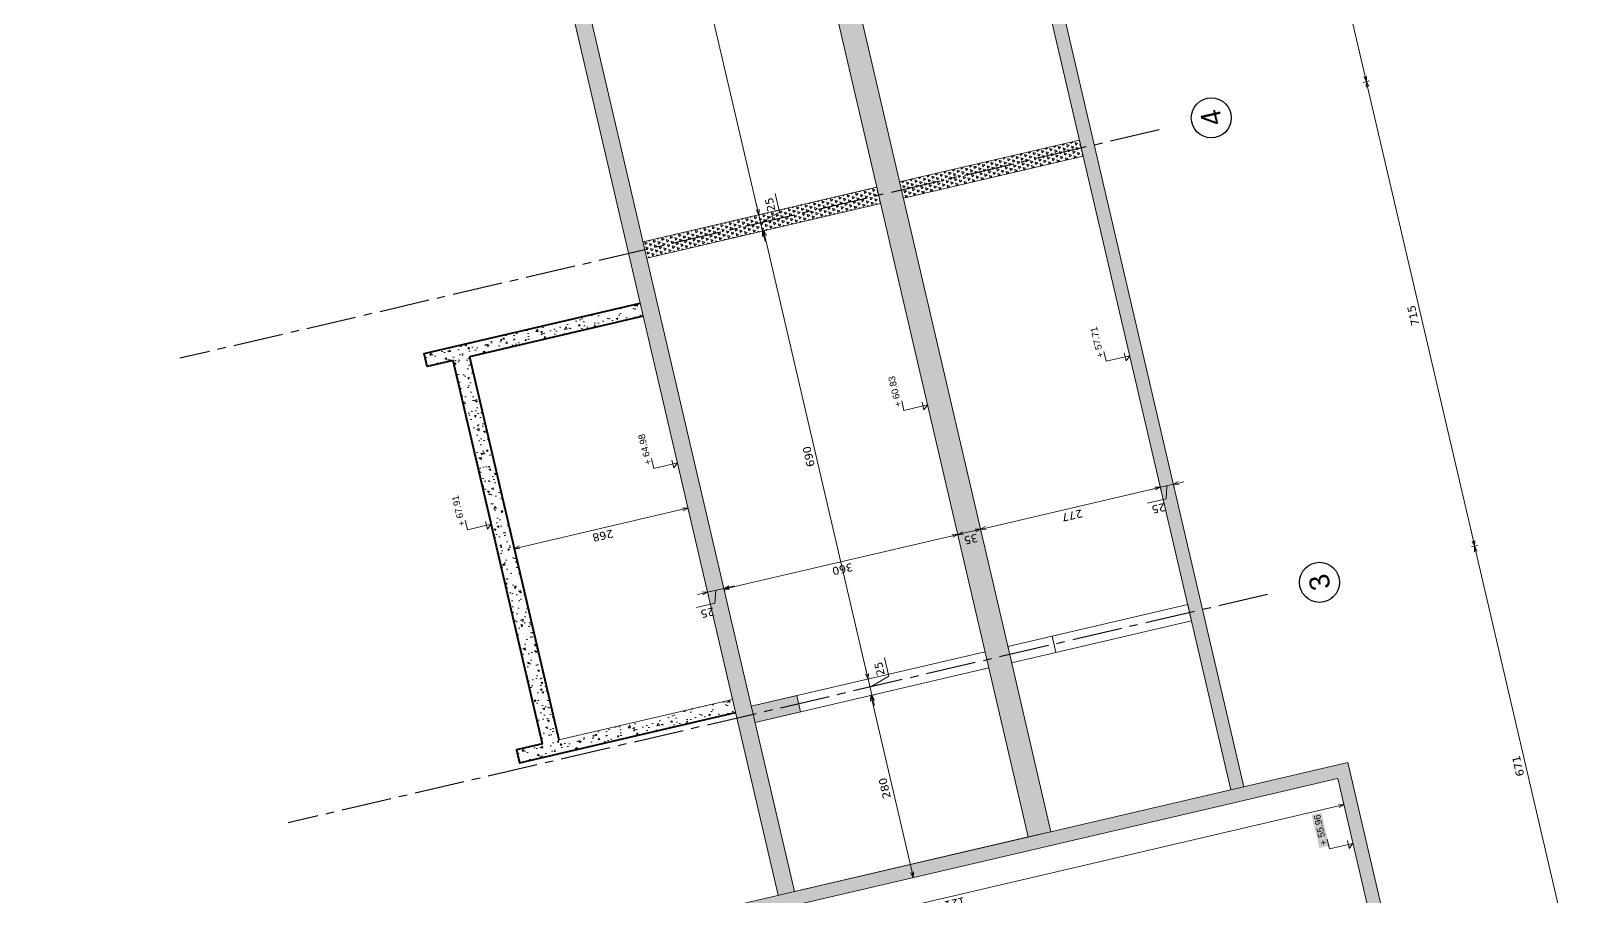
# Model space of a CAD drawing. Header units: metres. Extents: x -49 to 867749, y -579737 to 170817.
# Drawn here: x 596159.33 to 596182.56, y 139794.8 to 139807.76 of the extents above; entities that cross this region are included whole.
import ezdxf
from ezdxf.enums import TextEntityAlignment as Align

# ---------------------------------------------------------------- set-up
doc = ezdxf.new("R2010")
doc.units = ezdxf.units.M
doc.header["$MEASUREMENT"] = 0
doc.header["$PDMODE"] = 3
doc.header["$PDSIZE"] = 0.1
doc.linetypes.add('AXES2', pattern=[1.125, 0.75, -0.125, 0.125, -0.125])
doc.layers.add('00-AXE-0.00', color=14, linetype='AXES2')
for name, color, linetype, lineweight in [('01-BETON-0.40', 4, 'Continuous', 40), ('ACSP - Bois', 47, 'Continuous', 18), ('ACSP - Béton', 252, 'Continuous', 18), ('ACSP - Cotes', 7, 'Continuous', 18), ('ACSP - Longrines', 7, 'Continuous', 18)]:
    doc.layers.add(name, color=color, linetype=linetype, lineweight=lineweight)
doc.styles.add('ARIAL', font='arial.ttf')
doc.styles.add('COT', font='verdana.ttf')
doc.styles.get("Standard").update_dxf_attribs({"font": 'arial.ttf'})
doc.dimstyles.new('COT50', dxfattribs={"dimtxt": 0.12, "dimasz": 0.08, "dimexe": 0.05, "dimexo": 0, "dimgap": 0.05, "dimtad": 1, "dimdec": 0, "dimlfac": 100, "dimzin": 0, "dimdsep": 46, "dimtxsty": 'COT', "dimblk": 'OPEN30', "dimcen": 0.04, "dimdle": 0.05, "dimclrd": 256, "dimclre": 256, "dimclrt": 6, "dimadec": 0, "dimazin": 0, "dimtm": 1e-09, "dimtfac": 1, "dimtdec": 0, "dimtmove": 1, "dimatfit": 0, "dimldrblk": 'OPEN30', "dimfxl": 0.05, "dimfxlon": 1, "dimtolj": 1, "dimtzin": 0, "dimlwd": -1, "dimlwe": -1, "dimarcsym": 0})
pattern_1 = [(153.12127, (596256.2117, 139612.8539), (-0.0406854, 0.28511173), [0.03, -0.33]), (98.12127, (596256.2117, 139612.8539), (-0.28042215, -0.12235443), [0.024, -0.264]), (203.57267, (596256.20832, 139612.87766), (-0.32110742, 0.16275755), [0.02549608, -0.28045684]), (149.30547, (596256.1338, 139612.83574), (-0.03243194, 0.4307809), [0.045, -0.495]), (199.75687, (596256.1311, 139612.87164), (-0.4643463, 0.2756492), [0.0382441, -0.4206852]), (94.30547, (596256.1338, 139612.83574), (-0.46434655, 0.27564884), [0.036, -0.396]), (124.12127, (596256.1442, 139612.87924), (0.10264065, 0.26908901), [0.03, -0.33]), (69.12127, (596256.1442, 139612.87924), (-0.30458135, 0.02893776), [0.024, -0.264]), (174.57267, (596256.15275, 139612.90166), (-0.20194046, 0.29802693), [0.02549608, -0.28045684]), (140.62127, (596256.21171, 139612.8539), (-0.13078521, -0.025491522), [0, -0.2608, 0, -0.268, 0, -0.265]), (110.62127, (596256.21171, 139612.8539), (-0.177533794, 0.06666589), [0, -0.1528, 0, -0.2548, 0, -0.101]), (70.62127, (596256.23196, 139612.76703), (-0.039687424, 0.210002207), [0, -0.1, 0, -0.312, 0, -0.414]), (60.62127, (596256.24104, 139612.72808), (-0.09195287, 0.21809403), [0, -0.13, 0, -0.2072, 0, -0.294])]

# ---------------------------------------------------------------- blocks, each defined once
blk = doc.blocks.new('_Open30')
at = {"color": 0, "linetype": 'ByBlock', "lineweight": -2}
for p, q in [((-1, 0.27), (0, 0)), ((0, 0), (-1, -0.27)), ((0, 0), (-1, 0))]:
    blk.add_line(p, q, dxfattribs=at)
blk = doc.blocks.new('*D892')
at = {"layer": 'ACSP - Cotes', "transparency": 16777216}
for p, q in [((596180.929, 139800.03), (596181.026, 139800.053)), ((596182.484, 139793.58), (596180.996, 139799.963)), ((596182.55, 139793.514), (596182.453, 139793.491))]:
    blk.add_line(p, q, dxfattribs=at)
at = {"layer": 'Defpoints', "color": 0, "transparency": 16777216}
for p in [(596180.978, 139800.041), (596176.385, 139798.971), (596182.558, 139793.515)]:
    blk.add_point(p, dxfattribs=at)
at = {"layer": 'ACSP - Cotes', "transparency": 16777216, "xscale": 0.08, "yscale": 0.08, "zscale": 0.08}
for p, rotation in [((596180.978, 139800.041), 103.1212703973986), ((596182.502, 139793.502), 283.1212703973986)]:
    blk.add_blockref('_Open30', p, dxfattribs=dict(at, rotation=rotation))
at = {"layer": 'ACSP - Cotes', "color": 6, "transparency": 16777216, "insert": (596181.63, 139796.746), "char_height": 0.12, "attachment_point": 5, "rotation": 103.1213, "style": 'COT'}
blk.add_mtext('\\A1;671', dxfattribs=at)
blk = doc.blocks.new('*D893')
at = {"layer": 'ACSP - Cotes', "transparency": 16777216}
for p, q in [((596179.306, 139806.993), (596179.403, 139807.016)), ((596180.959, 139800.119), (596179.373, 139806.927)), ((596180.929, 139800.03), (596181.026, 139800.053))]:
    blk.add_line(p, q, dxfattribs=at)
at = {"layer": 'Defpoints', "color": 0, "transparency": 16777216}
for p in [(596179.354, 139807.005), (596174.762, 139805.934), (596176.385, 139798.971)]:
    blk.add_point(p, dxfattribs=at)
at = {"layer": 'ACSP - Cotes', "transparency": 16777216, "xscale": 0.08, "yscale": 0.08, "zscale": 0.08}
for p, rotation in [((596179.354, 139807.005), 103.1212703973986), ((596180.978, 139800.041), 283.1212703973986)]:
    blk.add_blockref('_Open30', p, dxfattribs=dict(at, rotation=rotation))
at = {"layer": 'ACSP - Cotes', "color": 6, "transparency": 16777216, "insert": (596180.057, 139803.498), "char_height": 0.12, "attachment_point": 5, "rotation": 103.1213, "style": 'COT'}
blk.add_mtext('\\A1;715', dxfattribs=at)
blk = doc.blocks.new('*D894')
at = {"layer": 'ACSP - Cotes', "transparency": 16777216}
for p, q in [((596178.097, 139812.179), (596178.194, 139812.202)), ((596179.336, 139807.083), (596178.164, 139812.113)), ((596179.306, 139806.993), (596179.403, 139807.016))]:
    blk.add_line(p, q, dxfattribs=at)
at = {"layer": 'Defpoints', "color": 0, "transparency": 16777216}
for p in [(596178.146, 139812.191), (596173.553, 139811.12), (596174.762, 139805.934)]:
    blk.add_point(p, dxfattribs=at)
at = {"layer": 'ACSP - Cotes', "transparency": 16777216, "xscale": 0.08, "yscale": 0.08, "zscale": 0.08}
for p, rotation in [((596178.146, 139812.191), 103.1212703973986), ((596179.354, 139807.005), 283.1212703973986)]:
    blk.add_blockref('_Open30', p, dxfattribs=dict(at, rotation=rotation))
at = {"layer": 'ACSP - Cotes', "color": 6, "transparency": 16777216, "insert": (596178.64, 139809.572), "char_height": 0.12, "attachment_point": 5, "rotation": 103.1213, "style": 'COT'}
blk.add_mtext('\\A1;532', dxfattribs=at)
blk = doc.blocks.new('*D910')
at = {"layer": 'ACSP - Cotes', "transparency": 16777216}
for p, q in [((596171.923, 139797.802), (596171.972, 139797.814)), ((596172.541, 139795.152), (596171.941, 139797.725)), ((596172.559, 139795.074), (596172.608, 139795.086))]:
    blk.add_line(p, q, dxfattribs=at)
at = {"layer": 'Defpoints', "color": 0, "transparency": 16777216}
for p in [(596171.923, 139797.802), (596171.923, 139797.802), (596172.559, 139795.074)]:
    blk.add_point(p, dxfattribs=at)
at = {"layer": 'ACSP - Cotes', "transparency": 16777216, "xscale": 0.08, "yscale": 0.08, "zscale": 0.08}
for p, rotation in [((596171.923, 139797.802), 103.1212703798635), ((596172.559, 139795.074), 283.1212703798636)]:
    blk.add_blockref('_Open30', p, dxfattribs=dict(at, rotation=rotation))
at = {"layer": 'ACSP - Cotes', "color": 6, "transparency": 16777216, "insert": (596172.131, 139796.413), "char_height": 0.12, "attachment_point": 5, "rotation": 103.1213, "style": 'COT'}
blk.add_mtext('\\A1;280', dxfattribs=at)
blk = doc.blocks.new('*D911')
at = {"layer": 'ACSP - Cotes', "transparency": 16777216}
for p, q in [((596172.195, 139798.09), (596172.13, 139798.368)), ((596171.865, 139798.128), (596171.847, 139798.206)), ((596171.883, 139798.05), (596171.932, 139798.061)), ((596171.94, 139797.806), (596171.883, 139798.05)), ((596171.94, 139797.806), (596171.883, 139798.05)), ((596171.912, 139797.928), (596172.195, 139798.09)), ((596171.94, 139797.806), (596171.989, 139797.818)), ((596171.958, 139797.729), (596171.976, 139797.651))]:
    blk.add_line(p, q, dxfattribs=at)
at = {"layer": 'Defpoints', "color": 0, "transparency": 16777216}
for p in [(596171.883, 139798.05), (596171.883, 139798.05), (596171.94, 139797.806)]:
    blk.add_point(p, dxfattribs=at)
at = {"layer": 'ACSP - Cotes', "transparency": 16777216, "xscale": 0.08, "yscale": 0.08, "zscale": 0.08}
for p, rotation in [((596171.883, 139798.05), 283.1212703798636), ((596171.94, 139797.806), 103.1212703798635)]:
    blk.add_blockref('_Open30', p, dxfattribs=dict(at, rotation=rotation))
at = {"layer": 'ACSP - Cotes', "color": 6, "transparency": 16777216, "insert": (596172.053, 139798.204), "char_height": 0.12, "attachment_point": 5, "rotation": 103.1213, "style": 'COT'}
blk.add_mtext('\\A1;25', dxfattribs=at)
blk = doc.blocks.new('*D912')
at = {"layer": 'ACSP - Cotes', "transparency": 16777216}
for p, q in [((596170.317, 139804.77), (596170.366, 139804.781)), ((596171.865, 139798.128), (596170.335, 139804.692)), ((596171.883, 139798.05), (596171.932, 139798.061))]:
    blk.add_line(p, q, dxfattribs=at)
at = {"layer": 'Defpoints', "color": 0, "transparency": 16777216}
for p in [(596170.317, 139804.77), (596170.317, 139804.77), (596171.883, 139798.05)]:
    blk.add_point(p, dxfattribs=at)
at = {"layer": 'ACSP - Cotes', "transparency": 16777216, "xscale": 0.08, "yscale": 0.08, "zscale": 0.08}
for p, rotation in [((596170.317, 139804.77), 103.1212703798635), ((596171.883, 139798.05), 283.1212703798636)]:
    blk.add_blockref('_Open30', p, dxfattribs=dict(at, rotation=rotation))
at = {"layer": 'ACSP - Cotes', "color": 6, "transparency": 16777216, "insert": (596170.991, 139801.384), "char_height": 0.12, "attachment_point": 5, "rotation": 103.1213, "style": 'COT'}
blk.add_mtext('\\A1;690', dxfattribs=at)
blk = doc.blocks.new('*D913')
at = {"layer": 'ACSP - Cotes', "transparency": 16777216}
for p, q in [((596170.555, 139805.05), (596170.49, 139805.328)), ((596170.225, 139805.087), (596170.207, 139805.165)), ((596170.243, 139805.009), (596170.292, 139805.021)), ((596170.3, 139804.766), (596170.243, 139805.009)), ((596170.3, 139804.766), (596170.243, 139805.009)), ((596170.272, 139804.888), (596170.555, 139805.05)), ((596170.3, 139804.766), (596170.349, 139804.777)), ((596170.318, 139804.688), (596170.336, 139804.61))]:
    blk.add_line(p, q, dxfattribs=at)
at = {"layer": 'Defpoints', "color": 0, "transparency": 16777216}
for p in [(596170.243, 139805.009), (596170.243, 139805.009), (596170.3, 139804.766)]:
    blk.add_point(p, dxfattribs=at)
at = {"layer": 'ACSP - Cotes', "transparency": 16777216, "xscale": 0.08, "yscale": 0.08, "zscale": 0.08}
for p, rotation in [((596170.243, 139805.009), 283.1212703798636), ((596170.3, 139804.766), 103.1212703798635)]:
    blk.add_blockref('_Open30', p, dxfattribs=dict(at, rotation=rotation))
at = {"layer": 'ACSP - Cotes', "color": 6, "transparency": 16777216, "insert": (596170.413, 139805.163), "char_height": 0.12, "attachment_point": 5, "rotation": 103.1213, "style": 'COT'}
blk.add_mtext('\\A1;25', dxfattribs=at)
blk = doc.blocks.new('*D914')
at = {"layer": 'ACSP - Cotes', "transparency": 16777216}
for p, q in [((596168.704, 139811.612), (596168.753, 139811.624)), ((596170.225, 139805.087), (596168.722, 139811.534)), ((596170.243, 139805.009), (596170.292, 139805.021))]:
    blk.add_line(p, q, dxfattribs=at)
at = {"layer": 'Defpoints', "color": 0, "transparency": 16777216}
for p in [(596168.704, 139811.612), (596168.704, 139811.612), (596170.243, 139805.009)]:
    blk.add_point(p, dxfattribs=at)
at = {"layer": 'ACSP - Cotes', "transparency": 16777216, "xscale": 0.08, "yscale": 0.08, "zscale": 0.08}
for p, rotation in [((596168.704, 139811.612), 103.1212703798635), ((596170.243, 139805.009), 283.1212703798636)]:
    blk.add_blockref('_Open30', p, dxfattribs=dict(at, rotation=rotation))
at = {"layer": 'ACSP - Cotes', "color": 6, "transparency": 16777216, "insert": (596169.364, 139808.285), "char_height": 0.12, "attachment_point": 5, "rotation": 103.1213, "style": 'COT'}
blk.add_mtext('\\A1;678', dxfattribs=at)
blk = doc.blocks.new('*D928')
at = {"layer": 'ACSP - Cotes', "transparency": 16777216}
for p, q in [((596167.272, 139793.426), (596178.94, 139796.146)), ((596179.018, 139796.164), (596179.006, 139796.213)), ((596167.195, 139793.408), (596167.183, 139793.457))]:
    blk.add_line(p, q, dxfattribs=at)
at = {"layer": 'Defpoints', "color": 0, "transparency": 16777216}
for p in [(596179.018, 139796.164), (596179.018, 139796.164), (596167.195, 139793.408)]:
    blk.add_point(p, dxfattribs=at)
at = {"layer": 'ACSP - Cotes', "transparency": 16777216, "xscale": 0.08, "yscale": 0.08, "zscale": 0.08}
for p, rotation in [((596179.018, 139796.164), 13.12127037986355), ((596167.195, 139793.408), 193.1212703798636)]:
    blk.add_blockref('_Open30', p, dxfattribs=dict(at, rotation=rotation))
at = {"layer": 'ACSP - Cotes', "color": 6, "transparency": 16777216, "insert": (596173.131, 139794.678), "char_height": 0.12, "attachment_point": 5, "rotation": 193.1213, "style": 'COT'}
blk.add_mtext('\\A1;1214', dxfattribs=at)
blk = doc.blocks.new('*D929')
at = {"layer": 'ACSP - Cotes', "transparency": 16777216}
for p, q in [((596176.46, 139800.969), (596176.265, 139800.924)), ((596176.46, 139800.969), (596176.265, 139800.924)), ((596176.265, 139800.924), (596176.277, 139800.875)), ((596176.363, 139800.947), (596176.35, 139800.751)), ((596176.46, 139800.969), (596176.471, 139800.921)), ((596176.538, 139800.987), (596176.616, 139801.006)), ((596176.35, 139800.751), (596176.073, 139800.686)), ((596176.187, 139800.906), (596176.109, 139800.888))]:
    blk.add_line(p, q, dxfattribs=at)
at = {"layer": 'Defpoints', "color": 0, "transparency": 16777216}
for p in [(596176.265, 139800.924), (596176.265, 139800.924), (596176.46, 139800.969)]:
    blk.add_point(p, dxfattribs=at)
at = {"layer": 'ACSP - Cotes', "transparency": 16777216, "xscale": 0.08, "yscale": 0.08, "zscale": 0.08}
for p, rotation in [((596176.265, 139800.924), 13.12127037986355), ((596176.46, 139800.969), 193.1212703798636)]:
    blk.add_blockref('_Open30', p, dxfattribs=dict(at, rotation=rotation))
at = {"layer": 'ACSP - Cotes', "color": 6, "transparency": 16777216, "insert": (596176.237, 139800.609), "char_height": 0.12, "attachment_point": 5, "rotation": 193.1213, "style": 'COT'}
blk.add_mtext('\\A1;25', dxfattribs=at)
blk = doc.blocks.new('*D930')
at = {"layer": 'ACSP - Cotes', "transparency": 16777216}
for p, q in [((596176.265, 139800.924), (596176.277, 139800.875)), ((596176.187, 139800.906), (596173.645, 139800.313)), ((596173.568, 139800.295), (596173.579, 139800.246))]:
    blk.add_line(p, q, dxfattribs=at)
at = {"layer": 'Defpoints', "color": 0, "transparency": 16777216}
for p in [(596176.265, 139800.924), (596173.568, 139800.295), (596173.568, 139800.295)]:
    blk.add_point(p, dxfattribs=at)
at = {"layer": 'ACSP - Cotes', "transparency": 16777216, "xscale": 0.08, "yscale": 0.08, "zscale": 0.08}
for p, rotation in [((596176.265, 139800.924), 13.12127037986355), ((596173.568, 139800.295), 193.1212703798636)]:
    blk.add_blockref('_Open30', p, dxfattribs=dict(at, rotation=rotation))
at = {"layer": 'ACSP - Cotes', "color": 6, "transparency": 16777216, "insert": (596174.942, 139800.501), "char_height": 0.12, "attachment_point": 5, "rotation": 193.1213, "style": 'COT'}
blk.add_mtext('\\A1;277', dxfattribs=at)
blk = doc.blocks.new('*D931')
at = {"layer": 'ACSP - Cotes', "transparency": 16777216}
for p, q in [((596173.227, 139800.216), (596173.238, 139800.167)), ((596173.49, 139800.277), (596173.305, 139800.234)), ((596173.568, 139800.295), (596173.579, 139800.246))]:
    blk.add_line(p, q, dxfattribs=at)
at = {"layer": 'Defpoints', "color": 0, "transparency": 16777216}
for p in [(596173.227, 139800.216), (596173.227, 139800.216), (596173.568, 139800.295)]:
    blk.add_point(p, dxfattribs=at)
at = {"layer": 'ACSP - Cotes', "transparency": 16777216, "xscale": 0.08, "yscale": 0.08, "zscale": 0.08}
for p, rotation in [((596173.227, 139800.216), 193.1212703798636), ((596173.568, 139800.295), 13.12127037986355)]:
    blk.add_blockref('_Open30', p, dxfattribs=dict(at, rotation=rotation))
at = {"layer": 'ACSP - Cotes', "color": 6, "transparency": 16777216, "insert": (596173.423, 139800.146), "char_height": 0.12, "attachment_point": 5, "rotation": 193.1213, "style": 'COT'}
blk.add_mtext('\\A1;35', dxfattribs=at)
blk = doc.blocks.new('*D932')
at = {"layer": 'ACSP - Cotes', "transparency": 16777216}
for p, q in [((596173.227, 139800.216), (596173.238, 139800.167)), ((596173.149, 139800.197), (596169.799, 139799.417)), ((596169.721, 139799.398), (596169.732, 139799.35))]:
    blk.add_line(p, q, dxfattribs=at)
at = {"layer": 'Defpoints', "color": 0, "transparency": 16777216}
for p in [(596173.227, 139800.216), (596169.721, 139799.398), (596169.721, 139799.398)]:
    blk.add_point(p, dxfattribs=at)
at = {"layer": 'ACSP - Cotes', "transparency": 16777216, "xscale": 0.08, "yscale": 0.08, "zscale": 0.08}
for p, rotation in [((596173.227, 139800.216), 13.12127037986355), ((596169.721, 139799.398), 193.1212703798636)]:
    blk.add_blockref('_Open30', p, dxfattribs=dict(at, rotation=rotation))
at = {"layer": 'ACSP - Cotes', "color": 6, "transparency": 16777216, "insert": (596171.499, 139799.697), "char_height": 0.12, "attachment_point": 5, "rotation": 193.1213, "style": 'COT'}
blk.add_mtext('\\A1;360', dxfattribs=at)
blk = doc.blocks.new('*D933')
at = {"layer": 'ACSP - Cotes', "transparency": 16777216}
for p, q in [((596169.397, 139799.334), (596169.319, 139799.316)), ((596169.718, 139799.409), (596169.475, 139799.352)), ((596169.718, 139799.409), (596169.475, 139799.352)), ((596169.475, 139799.352), (596169.486, 139799.303)), ((596169.597, 139799.38), (596169.584, 139799.185)), ((596169.718, 139799.409), (596169.73, 139799.36)), ((596169.796, 139799.427), (596169.874, 139799.445)), ((596169.584, 139799.185), (596169.307, 139799.12))]:
    blk.add_line(p, q, dxfattribs=at)
at = {"layer": 'Defpoints', "color": 0, "transparency": 16777216}
for p in [(596169.475, 139799.352), (596169.475, 139799.352), (596169.718, 139799.409)]:
    blk.add_point(p, dxfattribs=at)
at = {"layer": 'ACSP - Cotes', "transparency": 16777216, "xscale": 0.08, "yscale": 0.08, "zscale": 0.08}
for p, rotation in [((596169.475, 139799.352), 13.12127037986355), ((596169.718, 139799.409), 193.1212703798636)]:
    blk.add_blockref('_Open30', p, dxfattribs=dict(at, rotation=rotation))
at = {"layer": 'ACSP - Cotes', "color": 6, "transparency": 16777216, "insert": (596169.471, 139799.043), "char_height": 0.12, "attachment_point": 5, "rotation": 193.1213, "style": 'COT'}
blk.add_mtext('\\A1;25', dxfattribs=at)
blk = doc.blocks.new('A$C65B96F73')
at = {"layer": '01-BETON-0.40'}
for points in [[(3.014, 2.926), (3.014, 3.326), (2.814, 3.326), (2.814, 0)], [(8.914, 2.926), (8.914, 3.326), (9.114, 3.326), (9.114, 0)], [(3.014, 2.926), (8.914, 2.926)], [(8.914, 2.676), (3.014, 2.676)], [(8.914, 0), (8.914, 2.676)]]:
    blk.add_lwpolyline(points, dxfattribs=at)
blk = doc.blocks.new('*D1033')
at = {"layer": 'ACSP - Longrines', "transparency": 16777216}
for p, q in [((596166.653, 139800.023), (596169.103, 139800.594)), ((596169.17, 139800.661), (596169.192, 139800.563)), ((596166.564, 139800.053), (596166.587, 139799.956))]:
    blk.add_line(p, q, dxfattribs=at)
at = {"layer": 'Defpoints', "color": 0, "transparency": 16777216}
for p in [(596168.51, 139803.489), (596165.905, 139802.882), (596169.181, 139800.612)]:
    blk.add_point(p, dxfattribs=at)
at = {"layer": 'ACSP - Longrines', "transparency": 16777216, "xscale": 0.08, "yscale": 0.08, "zscale": 0.08}
for p, rotation in [((596169.181, 139800.612), 13.12127037986355), ((596166.575, 139800.005), 193.1212703798636)]:
    blk.add_blockref('_Open30', p, dxfattribs=dict(at, rotation=rotation))
at = {"layer": 'ACSP - Longrines', "color": 6, "transparency": 16777216, "insert": (596167.904, 139800.199), "char_height": 0.12, "attachment_point": 5, "rotation": 193.1213, "style": 'COT'}
blk.add_mtext('\\A1;268', dxfattribs=at)

msp = doc.modelspace()

# ---------------------------------------------------------------- hatches: boundary and pattern name
at = {"layer": 'ACSP - Bois'}
h = msp.add_hatch(dxfattribs=at)
h.set_pattern_fill('TRIANG', color=256, scale=0.2, style=0)
h.set_pattern_definition([(163.12127, (596256.316796, 139612.40308), (-0.054743143, -0.05126586), [0.0375, -0.0375]), (223.12127, (596256.316796, 139612.40308), (0.017025965, -0.073041882), [0.0375, -0.0375]), (103.12127, (596256.289424, 139612.37745), (-0.071769108, 0.021776023), [0.0375, -0.0375])])
h.paths.add_polyline_path([(596172.354, 139805.501), (596172.411, 139805.258), (596175.108, 139805.887), (596175.052, 139806.13)])
h = msp.add_hatch(dxfattribs=at)
h.set_pattern_fill('TRIANG', color=256, scale=0.2, style=0)
h.set_pattern_definition([(163.12127, (596256.21171, 139612.853904), (-0.054743143, -0.05126586), [0.0375, -0.0375]), (223.12127, (596256.21171, 139612.853904), (0.017025965, -0.073041882), [0.0375, -0.0375]), (103.12127, (596256.18434, 139612.82827), (-0.071769108, 0.021776023), [0.0375, -0.0375])])
h.paths.add_polyline_path([(596168.507, 139804.605), (596168.536, 139804.483), (596172.042, 139805.3), (596172.013, 139805.422)])
h.paths.add_polyline_path([(596168.536, 139804.483), (596168.564, 139804.361), (596172.07, 139805.178), (596172.042, 139805.3)])
at = {"layer": 'ACSP - Béton'}
h = msp.add_hatch(dxfattribs=at)
h.set_pattern_fill('AR-CONC', color=256, scale=0.04, style=0)
h.set_pattern_definition(pattern_1)
h.paths.add_polyline_path([(596171.51, 139821.323), (596172.691, 139816.259), (596172.886, 139816.304), (596171.705, 139821.368)])
h.paths.add_polyline_path([(596166.116, 139844.464), (596171.51, 139821.323), (596171.705, 139821.368), (596166.311, 139844.509)])
h.paths.add_polyline_path([(596172.691, 139816.259), (596173.871, 139811.194), (596174.066, 139811.24), (596172.886, 139816.304)])
h.paths.add_polyline_path([(596173.871, 139811.194), (596175.08, 139806.008), (596175.275, 139806.054), (596174.066, 139811.24)])
h.paths.add_polyline_path([(596175.08, 139806.008), (596175.108, 139805.887), (596176.703, 139799.045), (596176.898, 139799.09), (596175.275, 139806.054)])
h.paths.add_polyline_path([(596176.703, 139799.045), (596176.732, 139798.923), (596177.322, 139796.39), (596177.517, 139796.435), (596176.898, 139799.09)])
h = msp.add_hatch(dxfattribs=at)
h.set_pattern_fill('AR-CONC', color=256, scale=0.04, style=0)
h.set_pattern_definition(pattern_1)
h.paths.add_polyline_path([(596167.083, 139809.612), (596168.292, 139804.426), (596168.536, 139804.483), (596167.327, 139809.669)])
h.paths.add_polyline_path([(596166.758, 139811.009), (596167.083, 139809.612), (596167.327, 139809.669), (596167.001, 139811.066)])
h.paths.add_polyline_path([(596165.903, 139814.676), (596166.633, 139811.545), (596166.908, 139811.609), (596166.175, 139814.74)])
h.paths.add_polyline_path([(596165.168, 139817.83), (596165.903, 139814.676), (596166.175, 139814.74), (596165.436, 139817.893)])
h = msp.add_hatch(dxfattribs=at)
h.set_pattern_fill('AR-CONC', color=256, scale=0.04, style=0)
h.set_pattern_definition(pattern_1)
h.paths.add_polyline_path([(596170.507, 139811.883), (596170.833, 139810.486), (596171.174, 139810.566), (596170.848, 139811.963)])
h.paths.add_polyline_path([(596170.833, 139810.486), (596172.042, 139805.3), (596172.382, 139805.38), (596171.174, 139810.566)])
h.paths.add_polyline_path([(596172.042, 139805.3), (596172.07, 139805.178), (596173.665, 139798.337), (596174.006, 139798.416), (596173.977, 139798.538), (596172.382, 139805.38)])
h.paths.add_polyline_path([(596173.665, 139798.337), (596174.284, 139795.682), (596174.624, 139795.761), (596174.031, 139798.307), (596174.006, 139798.416)])
h = msp.add_hatch(dxfattribs=at)
h.set_pattern_fill('AR-CONC', color=256, scale=0.04, style=0)
h.set_pattern_definition(pattern_1)
h.paths.add_polyline_path([(596169.915, 139797.463), (596170.534, 139794.808), (596170.778, 139794.864), (596170.159, 139797.52)])
h.paths.add_polyline_path([(596168.292, 139804.426), (596169.915, 139797.463), (596170.159, 139797.52), (596168.536, 139804.483)])
h.paths.add_polyline_path([(596170.13, 139797.641), (596170.159, 139797.52), (596170.84, 139797.678), (596170.812, 139797.8)])
h.paths.add_polyline_path([(596170.159, 139797.52), (596170.187, 139797.398), (596170.869, 139797.557), (596170.84, 139797.678)])
h = msp.add_hatch(dxfattribs=at)
h.set_pattern_fill('AR-CONC', color=256, scale=0.04, angle=-90, style=0)
h.set_pattern_definition([(63.12127, (595962.9944, 139716.85193), (0.28511173, 0.0406854), [0.03, -0.33]), (8.12127, (595962.9944, 139716.85193), (-0.12235443, 0.28042215), [0.024, -0.264]), (113.57267, (595963.01815, 139716.85532), (0.16275755, 0.32110742), [0.02549608, -0.28045684]), (59.30547, (595962.97623, 139716.92984), (0.4307809, 0.03243194), [0.045, -0.495]), (109.75687, (595963.01213, 139716.93254), (0.2756492, 0.4643463), [0.0382441, -0.4206852]), (4.30547, (595962.97623, 139716.92984), (0.2756488, 0.46434655), [0.036, -0.396]), (34.12127, (595963.01973, 139716.91944), (0.269089, -0.10264065), [0.03, -0.33]), (339.12127, (595963.01973, 139716.91944), (0.02893776, 0.30458135), [0.024, -0.264]), (84.57267, (595963.04215, 139716.9109), (0.29802693, 0.20194046), [0.02549608, -0.28045684]), (50.62127, (595962.99439, 139716.85193), (-0.02549152, 0.13078521), [0, -0.2608, 0, -0.268, 0, -0.265]), (20.62127, (595962.9944, 139716.85193), (0.06666589, 0.17753379), [0, -0.1528, 0, -0.2548, 0, -0.101]), (340.62127, (595962.90752, 139716.83168), (0.210002207, 0.039687424), [0, -0.1, 0, -0.312, 0, -0.414]), (330.62127, (595962.86857, 139716.8226), (0.21809403, 0.09195287), [0, -0.13, 0, -0.2072, 0, -0.294])])
h.paths.add_polyline_path([(596168.465, 139803.684), (596168.477, 139803.619), (596168.51, 139803.489)])
h.paths.add_polyline_path([(596168.469, 139803.676), (596168.508, 139803.489), (596168.51, 139803.489), (596168.496, 139803.541)], flags=17)
h.paths.add_polyline_path([(596168.465, 139803.684), (596165.226, 139802.929), (596165.272, 139802.734), (596168.51, 139803.489)])
h = msp.add_hatch(dxfattribs=at)
h.set_pattern_fill('AR-CONC', color=256, scale=0.04, style=0)
h.set_pattern_definition([(153.12127, (596252.48913, 139597.4347), (-0.0406854, 0.28511173), [0.03, -0.33]), (98.12127, (596252.48913, 139597.4347), (-0.28042215, -0.12235443), [0.024, -0.264]), (203.57267, (596252.48574, 139597.45846), (-0.32110742, 0.16275755), [0.02549608, -0.28045684]), (149.30547, (596252.4112, 139597.41654), (-0.03243194, 0.4307809), [0.045, -0.495]), (199.75687, (596252.4085, 139597.45243), (-0.4643463, 0.2756492), [0.0382441, -0.4206852]), (94.30547, (596252.4112, 139597.41654), (-0.46434655, 0.2756488), [0.036, -0.396]), (124.12127, (596252.42161, 139597.46003), (0.10264065, 0.269089), [0.03, -0.33]), (69.12127, (596252.4216, 139597.46003), (-0.30458135, 0.02893776), [0.024, -0.264]), (174.57267, (596252.43017, 139597.48246), (-0.20194046, 0.29802693), [0.02549608, -0.28045684]), (140.62127, (596252.48913, 139597.4347), (-0.13078521, -0.02549152), [0, -0.2608, 0, -0.268, 0, -0.265]), (110.62127, (596252.48913, 139597.4347), (-0.17753379, 0.06666589), [0, -0.1528, 0, -0.2548, 0, -0.101]), (70.62127, (596252.50938, 139597.34783), (-0.039687424, 0.210002207), [0, -0.1, 0, -0.312, 0, -0.414]), (60.62127, (596252.51846, 139597.30887), (-0.09195287, 0.21809403), [0, -0.13, 0, -0.2072, 0, -0.294])])
h.paths.add_polyline_path([(596165.661, 139802.825), (596165.32, 139802.746), (596165.661, 139802.825), (596165.905, 139802.882)])
h.paths.add_polyline_path([(596165.491, 139802.785), (596165.661, 139802.825), (596165.905, 139802.882), (596165.832, 139802.865)])
h.paths.add_polyline_path([(596165.661, 139802.825), (596167, 139797.079), (596167.244, 139797.136), (596165.905, 139802.882)])
h = msp.add_hatch(dxfattribs=at)
h.set_pattern_fill('AR-CONC', color=256, scale=0.04, angle=-90, style=0)
h.set_pattern_definition([(63.12127, (595964.37918, 139710.91118), (0.28511173, 0.0406854), [0.03, -0.33]), (8.12127, (595964.37918, 139710.91118), (-0.12235443, 0.28042215), [0.024, -0.264]), (113.57267, (595964.40294, 139710.91457), (0.16275755, 0.32110742), [0.02549608, -0.28045684]), (59.30547, (595964.361, 139710.9891), (0.4307809, 0.03243194), [0.045, -0.495]), (109.75687, (595964.3969, 139710.9918), (0.2756492, 0.4643463), [0.0382441, -0.4206852]), (4.30547, (595964.361, 139710.9891), (0.2756488, 0.46434655), [0.036, -0.396]), (34.12127, (595964.40451, 139710.9787), (0.269089, -0.10264065), [0.03, -0.33]), (339.12127, (595964.4045, 139710.9787), (0.02893776, 0.30458135), [0.024, -0.264]), (84.57267, (595964.42694, 139710.97014), (0.29802693, 0.20194046), [0.02549608, -0.28045684]), (50.62127, (595964.37918, 139710.91118), (-0.02549152, 0.13078521), [0, -0.2608, 0, -0.268, 0, -0.265]), (20.62127, (595964.37918, 139710.91118), (0.06666589, 0.17753379), [0, -0.1528, 0, -0.2548, 0, -0.101]), (340.62127, (595964.29231, 139710.89093), (0.210002207, 0.039687424), [0, -0.1, 0, -0.312, 0, -0.414]), (330.62127, (595964.25335, 139710.88185), (0.21809403, 0.09195287), [0, -0.13, 0, -0.2072, 0, -0.294])])
h.paths.add_polyline_path([(596169.85, 139797.743), (596169.861, 139797.678), (596169.895, 139797.548)])
h.paths.add_polyline_path([(596169.853, 139797.735), (596169.893, 139797.548), (596169.895, 139797.548), (596169.881, 139797.601)], flags=17)
h.paths.add_polyline_path([(596169.85, 139797.743), (596166.611, 139796.988), (596166.656, 139796.793), (596169.895, 139797.548)])
h = msp.add_hatch(dxfattribs=at)
h.set_pattern_fill('AR-CONC', color=256, scale=0.04, style=0)
h.set_pattern_definition(pattern_1)
h.paths.add_polyline_path([(596174.713, 139793.523), (596174.759, 139793.328), (596174.828, 139793.344), (596174.783, 139793.539)], flags=0)
h.paths.add_polyline_path([(596166.863, 139793.952), (596166.908, 139793.757), (596167.407, 139791.614), (596171.322, 139792.527), (596174.828, 139793.344), (596175.169, 139793.424), (596177.867, 139794.052), (596179.62, 139794.461), (596179.075, 139796.798), (596177.322, 139796.39)])
h.paths.add_polyline_path([(596177.367, 139796.195), (596178.926, 139796.558), (596179.38, 139794.61), (596177.826, 139794.248), (596167.557, 139791.855), (596167.103, 139793.802)], flags=16)
h.paths.add_polyline_path([(596179.153, 139795.584), (596179.097, 139795.51), (596179.083, 139795.568)], flags=0)
h.paths.add_polyline_path([(596170.088, 139792.459), (596170.032, 139792.698), (596170.212, 139792.74), (596170.268, 139792.501)], flags=0)
h.paths.add_polyline_path([(596178.648, 139795.516), (596178.533, 139796.008), (596178.681, 139796.043), (596178.796, 139795.55)], flags=0)

# ---------------------------------------------------------------- linework, layer by layer
at = {"layer": '00-AXE-0.00'}
for p, q in [((596176.249, 139806.281), (596161.562, 139802.857)), ((596177.872, 139799.317), (596163.185, 139795.894))]:
    msp.add_line(p, q, dxfattribs=at)
at = {"layer": '00-AXE-0.00', "linetype": 'Continuous'}
for centre in [(596177.028, 139806.462), (596178.651, 139799.499)]:
    msp.add_circle(centre, 0.3, dxfattribs=at)
at = {"layer": 'ACSP - Bois'}
for points in [[(596175.108, 139805.887), (596175.052, 139806.13), (596172.354, 139805.501)], [(596172.411, 139805.258), (596175.108, 139805.887)], [(596172.07, 139805.178), (596172.013, 139805.422), (596168.507, 139804.605)], [(596168.564, 139804.361), (596172.07, 139805.178)]]:
    msp.add_lwpolyline(points, dxfattribs=at)
at = {"layer": 'ACSP - Béton'}
for p, q in [((596165.226, 139802.929), (596168.465, 139803.684)), ((596168.51, 139803.489), (596165.905, 139802.882)), ((596168.465, 139803.684), (596168.51, 139803.489)), ((596165.272, 139802.734), (596165.226, 139802.929)), ((596165.661, 139802.825), (596165.272, 139802.734)), ((596167, 139797.079), (596165.661, 139802.825)), ((596165.905, 139802.882), (596167.244, 139797.136)), ((596167.244, 139797.136), (596169.85, 139797.743)), ((596169.895, 139797.548), (596166.656, 139796.793)), ((596166.611, 139796.988), (596167, 139797.079)), ((596166.656, 139796.793), (596166.611, 139796.988))]:
    msp.add_line(p, q, dxfattribs=at)
for points in [[(596177.322, 139796.39), (596166.116, 139844.464), (596166.311, 139844.509), (596177.517, 139796.435)], [(596174.031, 139798.307), (596174.624, 139795.761), (596174.284, 139795.682), (596163.078, 139843.755), (596163.419, 139843.835), (596169.133, 139819.32)], [(596165.311, 139818.429), (596159.572, 139842.938), (596159.328, 139842.881), (596170.534, 139794.808)], [(596170.848, 139811.963), (596174.031, 139798.307)], [(596174.284, 139795.682), (596170.778, 139794.864), (596167.001, 139811.066)], [(596174.696, 139798.449), (596176.732, 139798.923), (596176.675, 139799.167), (596174.64, 139798.692)], [(596174.006, 139798.416), (596173.977, 139798.538), (596174.64, 139798.692), (596174.696, 139798.449), (596174.034, 139798.294)], [(596173.693, 139798.215), (596170.187, 139797.398), (596170.869, 139797.557), (596170.812, 139797.8), (596170.13, 139797.641), (596173.636, 139798.459)], [(596177.322, 139796.39), (596179.075, 139796.798), (596179.62, 139794.461), (596177.867, 139794.052), (596177.867, 139794.052)], [(596178.923, 139796.558), (596177.368, 139796.195)], [(596179.38, 139794.61), (596179.38, 139794.61), (596178.926, 139796.558)], [(596177.322, 139796.39), (596177.322, 139796.39), (596166.814, 139793.94), (596166.859, 139793.746)], [(596167.103, 139793.802), (596177.367, 139796.195)]]:
    msp.add_lwpolyline(points, dxfattribs=at)
at = {"layer": 'ACSP - Cotes'}
for points in [[(596175.418, 139802.959), (596175.452, 139802.813), (596175.806, 139802.895), (596175.75, 139802.821), (596175.722, 139802.938)], [(596172.386, 139802.222), (596172.42, 139802.076), (596172.774, 139802.158), (596172.718, 139802.084), (596172.691, 139802.201)], [(596168.635, 139801.353), (596168.669, 139801.207), (596169.023, 139801.29), (596168.967, 139801.215), (596168.94, 139801.332)], [(596165.841, 139800.433), (596165.875, 139800.287), (596166.229, 139800.369), (596166.173, 139800.294), (596166.146, 139800.412)], [(596178.765, 139795.648), (596178.799, 139795.502), (596179.153, 139795.584), (596179.097, 139795.51), (596179.069, 139795.627)]]:
    msp.add_lwpolyline(points, dxfattribs=at)

# ---------------------------------------------------------------- block references
at = {"layer": 'ACSP - Béton', "rotation": 103.1212703798635}
msp.add_blockref('A$C65B96F73', (596170.534, 139794.808), dxfattribs=at)

# ---------------------------------------------------------------- texts
at = {"layer": '00-AXE-0.00'}
for s, p in [('4', (596177.028, 139806.462)), ('3', (596178.651, 139799.499))]:
    msp.add_text(s, height=0.3, rotation=103.1213, dxfattribs=at).set_placement(p, align=Align.MIDDLE_CENTER)
at = {"layer": 'ACSP - Cotes', "char_height": 0.1, "width": 1.027, "attachment_point": 7, "rotation": 103.1213, "style": 'ARIAL'}
for s, insert in [('+ 57.71', (596175.419, 139802.88)), ('+ 60.83', (596172.387, 139802.142)), ('+ 64.98', (596168.637, 139801.274)), ('+ 67.91', (596165.843, 139800.353)), ('+ 55.96', (596178.766, 139795.569))]:
    msp.add_mtext(s, dxfattribs=dict(at, insert=insert))

# ---------------------------------------------------------------- dimensions: what is measured, and where the dimension line sits
at = {"layer": 'ACSP - Cotes'}
for base, p1, p2, angle, picture, middle in [((596178.1456, 139812.1907), (596174.762, 139805.9342), (596173.5533, 139811.1202), 283.1213, '*D894', (596178.6404, 139809.5722)), ((596168.704, 139811.612), (596170.243, 139805.009), (596168.704, 139811.612), 283.1213, '*D914', (596169.364, 139808.285)), ((596179.354, 139807.005), (596176.385, 139798.971), (596174.762, 139805.934), 283.1213, '*D893', (596180.057, 139803.498)), ((596170.243, 139805.009), (596170.3, 139804.766), (596170.243, 139805.009), 283.1213, '*D913', (596170.434, 139805.073)), ((596170.317, 139804.77), (596171.883, 139798.05), (596170.317, 139804.77), 283.1213, '*D912', (596170.991, 139801.384)), ((596173.568, 139800.295), (596176.265, 139800.924), (596173.568, 139800.295), 13.1213, '*D930', (596174.942, 139800.501)), ((596169.721, 139799.398), (596173.227, 139800.216), (596169.721, 139799.398), 13.1213, '*D932', (596171.499, 139799.697)), ((596173.227, 139800.216), (596173.568, 139800.295), (596173.227, 139800.216), 13.1213, '*D931', (596173.423, 139800.146)), ((596180.978, 139800.041), (596182.558, 139793.515), (596176.385, 139798.971), 283.1213, '*D892', (596181.63, 139796.746)), ((596169.475, 139799.352), (596169.718, 139799.409), (596169.475, 139799.352), 13.1213, '*D933', (596169.561, 139799.064)), ((596171.883, 139798.05), (596171.94, 139797.806), (596171.883, 139798.05), 283.1213, '*D911', (596172.074, 139798.114)), ((596171.923, 139797.802), (596172.559, 139795.074), (596171.923, 139797.802), 283.1213, '*D910', (596172.131, 139796.413))]:
    dim = msp.add_linear_dim(base=base, p1=p1, p2=p2, angle=angle, dimstyle='COT50', dxfattribs=at)
    dim.commit()
    dim.dimension.update_dxf_attribs({"geometry": picture, "text_midpoint": middle})
dim = msp.add_aligned_dim(p1=(596176.46, 139800.969), p2=(596176.265, 139800.924), distance=0, text='25', dimstyle='COT50', dxfattribs=at)
dim.commit()
dim.dimension.update_dxf_attribs({"geometry": '*D929', "text_midpoint": (596176.327, 139800.63)})
dim = msp.add_aligned_dim(p1=(596167.195, 139793.408), p2=(596179.018, 139796.164), distance=0, dimstyle='COT50', dxfattribs=at)
dim.commit()
dim.dimension.update_dxf_attribs({"geometry": '*D928', "text_midpoint": (596173.131, 139794.678)})
at = {"layer": 'ACSP - Longrines'}
dim = msp.add_aligned_dim(p1=(596165.9046, 139802.8817), p2=(596168.5105, 139803.4891), distance=-2.9542, dimstyle='COT50', dxfattribs=at)
dim.commit()
dim.dimension.update_dxf_attribs({"geometry": '*D1033', "text_midpoint": (596167.9037, 139800.1986)})

doc.saveas('drawing.dxf')
